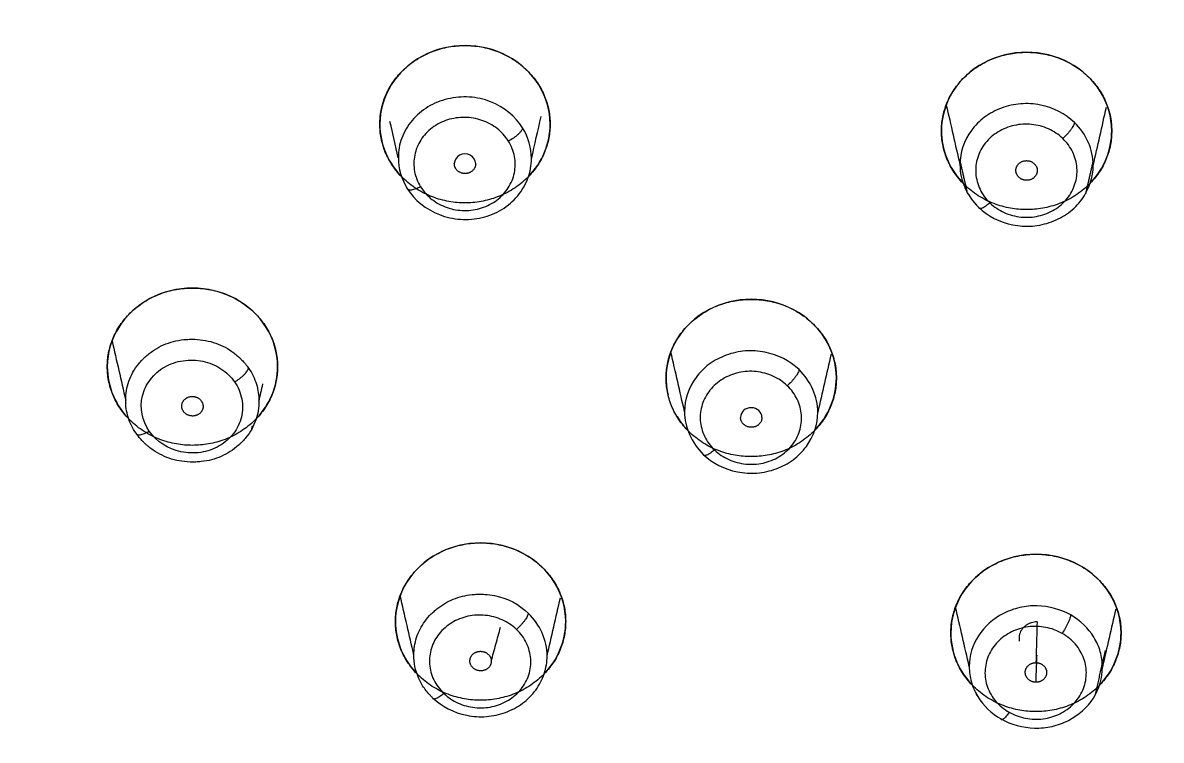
# Model space of a CAD drawing. Header units: millimetres. Extents: x 8883 to 11259, y -10160 to -6800.
# Drawn here: x 9700.52 to 9721.85, y -8400.08 to -8386.63 of the extents above; entities that cross this region are included whole.
import ezdxf

# ---------------------------------------------------------------- set-up
doc = ezdxf.new("R2010")
doc.units = ezdxf.units.MM
doc.layers.add('DIM', color=5, linetype='Continuous', lineweight=13)
doc.styles.add('ARIAL', font='arial.ttf')
doc.dimstyles.get("Standard").update_dxf_attribs({"dimtxt": 15, "dimasz": 15, "dimexe": 0.18, "dimexo": 0.0625, "dimgap": 4, "dimtad": 0, "dimdec": 1, "dimdsep": 46, "dimtxsty": 'ARIAL', "dimcen": 0, "dimclrd": 5, "dimclre": 5, "dimclrt": 5, "dimadec": 0, "dimazin": 0, "dimtfac": 1, "dimtdec": 1, "dimtofl": 0, "dimtmove": 0, "dimatfit": 3, "dimfxl": 1, "dimtolj": 1, "dimtzin": 0, "dimarcsym": 0})

# ---------------------------------------------------------------- blocks, each defined once
blk = doc.blocks.new('*D185')
at = {"layer": 'Defpoints', "color": 0, "transparency": 16777216}
for p in [(9678.596, -7626.145), (9989.37, -9683.127), (10114.894, -9683.127)]:
    blk.add_point(p, dxfattribs=at)
at = {"layer": 'DIM', "color": 5, "lineweight": -2, "transparency": 16777216}
for p, q in [((9678.658, -7626.145), (10115.074, -7626.145)), ((10114.894, -7644.145), (10114.894, -8614.508)), ((10114.894, -9665.127), (10114.894, -8694.764)), ((9989.433, -9683.127), (10115.074, -9683.127))]:
    blk.add_line(p, q, dxfattribs=at)
at = {"layer": 'DIM', "color": 5, "transparency": 16777216}
for points in [[(10111.894, -7644.145), (10117.894, -7644.145), (10114.894, -7626.145)], [(10111.894, -9665.127), (10117.894, -9665.127), (10114.894, -9683.127)]]:
    blk.add_solid(points, dxfattribs=at)
at = {"layer": 'DIM', "color": 5, "transparency": 16777216, "insert": (10114.894, -8654.636), "char_height": 18, "attachment_point": 5, "rotation": 90, "style": 'ARIAL'}
blk.add_mtext('\\A1;(2280)', dxfattribs=at)

msp = doc.modelspace()

# ---------------------------------------------------------------- linework, layer by layer
at = {"linetype": 'Continuous', "lineweight": 18}
for centre, major_axis, ratio, start_param, end_param in [((9708.802, -8388.528), (1.595, 0), 0.924527, 0, 3.141593), ((9719.325, -8388.654), (1.595, 0), 0.924527, 0, 3.141593), ((9708.802, -8388.528), (1.595, 0), 0.924527, 3.141593, 3.899453), ((9708.802, -8388.528), (1.595, 0), 0.924527, 5.551784, 6.283185), ((9719.325, -8388.654), (1.595, 0), 0.924527, 3.141593, 3.846782), ((9719.325, -8388.654), (1.595, 0), 0.924527, 5.560177, 6.283185), ((9708.802, -8389.269), (-0.2, 0.011), 0.91938, 3.193584, 6.335179), ((9703.695, -8393.074), (1.595, 0), 0.924527, 0, 3.141593), ((9714.165, -8393.285), (1.595, 0), 0.924527, 0, 3.141593), ((9703.695, -8393.074), (1.595, 0), 0.924527, 3.141593, 3.899453), ((9703.695, -8393.074), (1.595, 0), 0.924527, 5.559637, 6.283185), ((9714.165, -8393.285), (1.595, 0), 0.924527, 3.141593, 3.355467), ((9714.165, -8393.285), (1.595, 0), 0.924527, 5.545598, 6.283185), ((9714.165, -8394.026), (-0.2, 0.009), 0.917755, 3.182588, 6.32418), ((9714.165, -8393.285), (1.595, 0), 0.924527, 3.655194, 3.847077), ((9709.094, -8397.851), (1.595, 0), 0.924527, 0, 3.141593), ((9719.5, -8398.064), (1.595, 0), 0.924527, 0, 3.141593), ((9709.094, -8397.851), (1.595, 0), 0.924527, 3.141593, 3.84153), ((9709.094, -8397.851), (1.595, 0), 0.924527, 5.545598, 6.283185), ((9719.5, -8398.064), (1.595, 0), 0.924527, 3.141593, 3.899502), ((9719.5, -8398.064), (1.595, 0), 0.924527, 5.545009, 6.283185)]:
    msp.add_ellipse(centre, major_axis=major_axis, ratio=ratio, start_param=start_param, end_param=end_param, dxfattribs=at)
for points, weights, knots in [([(9707.206, -8388.528), (9707.206, -8387.053), (9708.802, -8387.053), (9710.397, -8387.053), (9710.397, -8388.528)], [1, 0.707106955777, 1, 0.707106781187, 1], [0, 0, 0, 0.5, 0.5, 1, 1, 1]), ([(9717.73, -8388.654), (9717.73, -8387.18), (9719.325, -8387.18), (9720.921, -8387.18), (9720.921, -8388.654)], [1, 0.707106781187, 1, 0.707106781187, 1], [0, 0, 0, 0.5, 0.5, 1, 1, 1]), ([(9710.397, -8388.528), (9710.397, -8390.003), (9708.802, -8390.003), (9707.206, -8390.003), (9707.206, -8388.528)], [1, 0.707107304957, 1, 0.707107304957, 1], [0, 0, 0, 0.5, 0.5, 1, 1, 1]), ([(9720.921, -8388.654), (9720.921, -8390.129), (9719.325, -8390.129), (9717.73, -8390.129), (9717.73, -8388.654)], [1, 0.707106781187, 1, 0.707106781187, 1], [0, 0, 0, 0.5, 0.5, 1, 1, 1]), ([(9709.002, -8389.271), (9709.002, -8389.348), (9708.882, -8389.455), (9708.715, -8389.451), (9708.602, -8389.341), (9708.602, -8389.267)], [1, 0.922369618365, 0.922369618365, 0.922369618365, 0.922369618365, 0.993816183737], [0, 0, 0, 0.252567, 0.505134, 0.757701, 1, 1, 1]), ([(9719.525, -8389.396), (9719.525, -8389.473), (9719.406, -8389.581), (9719.239, -8389.578), (9719.125, -8389.468), (9719.125, -8389.394)], [0.997014216091, 0.922369618366, 0.922369618366, 0.922369618366, 0.922369618366, 0.993816330869], [0, 0, 0, 0.252567, 0.505134, 0.757701, 1, 1, 1]), ([(9702.099, -8393.074), (9702.099, -8391.599), (9703.695, -8391.599), (9705.29, -8391.599), (9705.29, -8393.074)], [1, 0.707106955777, 1, 0.707106781187, 1], [0, 0, 0, 0.5, 0.5, 1, 1, 1]), ([(9712.57, -8393.285), (9712.57, -8391.811), (9714.165, -8391.811), (9715.761, -8391.811), (9715.761, -8393.285)], [1, 0.707106781187, 1, 0.707106781187, 1], [0, 0, 0, 0.5, 0.5, 1, 1, 1]), ([(9705.29, -8393.074), (9705.29, -8394.548), (9703.695, -8394.548), (9702.099, -8394.548), (9702.099, -8393.074)], [1, 0.707107304957, 1, 0.707107304957, 1], [0, 0, 0, 0.5, 0.5, 1, 1, 1]), ([(9715.761, -8393.285), (9715.761, -8394.76), (9714.165, -8394.76), (9712.57, -8394.76), (9712.57, -8393.285)], [1, 0.707106781187, 1, 0.707106781187, 1], [0, 0, 0, 0.5, 0.5, 1, 1, 1]), ([(9703.495, -8393.812), (9703.495, -8393.629), (9703.694, -8393.631), (9703.894, -8393.633), (9703.894, -8393.817)], [1, 0.707107358337, 1, 0.707106781187, 1], [0, 0, 0, 0.5, 0.5, 1, 1, 1]), ([(9703.894, -8393.817), (9703.894, -8393.893), (9703.775, -8394), (9703.608, -8393.996), (9703.494, -8393.886), (9703.495, -8393.812)], [1, 0.922369618366, 0.922369618366, 0.922369618366, 0.922369618366, 0.993816062028], [0, 0, 0, 0.252567, 0.505134, 0.757701, 1, 1, 1]), ([(9714.365, -8394.028), (9714.365, -8394.104), (9714.248, -8394.21), (9714.083, -8394.209), (9713.966, -8394.101), (9713.966, -8394.025)], [0.99707228832, 0.923879496316, 0.923879496316, 0.923879496316, 0.923879496316, 1], [0, 0, 0, 0.25, 0.5, 0.75, 1, 1, 1]), ([(9707.499, -8397.851), (9707.499, -8396.376), (9709.094, -8396.376), (9710.689, -8396.376), (9710.689, -8397.851)], [1, 0.707107304825, 1, 0.707107304825, 1], [0, 0, 0, 0.5, 0.5, 1, 1, 1]), ([(9717.905, -8398.064), (9717.905, -8396.589), (9719.5, -8396.589), (9721.095, -8396.589), (9721.095, -8398.064)], [1, 0.707106955755, 1, 0.707106781187, 1], [0, 0, 0, 0.5, 0.5, 1, 1, 1]), ([(9710.689, -8397.851), (9710.689, -8399.326), (9709.094, -8399.326), (9707.499, -8399.326), (9707.499, -8397.851)], [1, 0.707106955733, 1, 0.707106781187, 1], [0, 0, 0, 0.5, 0.5, 1, 1, 1]), ([(9721.095, -8398.064), (9721.095, -8399.539), (9719.5, -8399.539), (9717.905, -8399.539), (9717.905, -8398.064)], [1, 0.707107304891, 1, 0.707107304891, 1], [0, 0, 0, 0.5, 0.5, 1, 1, 1]), ([(9708.894, -8398.59), (9708.894, -8398.513), (9709.013, -8398.407), (9709.181, -8398.411), (9709.294, -8398.52), (9709.294, -8398.594)], [1, 0.922369618366, 0.922369618366, 0.922369618366, 0.922369618366, 0.993816241513], [0, 0, 0, 0.252567, 0.505134, 0.757701, 1, 1, 1]), ([(9709.294, -8398.594), (9709.294, -8398.777), (9709.094, -8398.775), (9708.894, -8398.773), (9708.894, -8398.59)], [1, 0.707107193678, 1, 0.707106781187, 1], [0, 0, 0, 0.5, 0.5, 1, 1, 1]), ([(9719.5, -8398.988), (9719.416, -8398.988), (9719.299, -8398.878), (9719.301, -8398.724), (9719.42, -8398.621), (9719.5, -8398.622)], [0.997014216091, 0.922369618368, 0.922369618368, 0.922369618368, 0.922369618368, 0.993816344098], [0, 0, 0, 0.252567, 0.505134, 0.757701, 1, 1, 1]), ([(9719.5, -8398.622), (9719.584, -8398.622), (9719.701, -8398.732), (9719.698, -8398.886), (9719.58, -8398.989), (9719.5, -8398.988)], [0.997014216091, 0.922369618366, 0.922369618366, 0.922369618366, 0.922369618366, 0.993816344105], [0, 0, 0, 0.252567, 0.505134, 0.757701, 1, 1, 1])]:
    msp.add_rational_spline(points, weights, degree=2, knots=knots, dxfattribs=at)
at = {"linetype": 'Continuous', "lineweight": 13}
for points, knots in [([(9709.882, -8388.599), (9709.746, -8388.381), (9709.529, -8388.206), (9709.216, -8388.083), (9709.151, -8388.063), (9709.018, -8388.034), (9708.816, -8388.005), (9708.541, -8388.029), (9708.347, -8388.09), (9708.223, -8388.14), (9708.164, -8388.17), (9707.994, -8388.274), (9707.794, -8388.447), (9707.662, -8388.67), (9707.596, -8388.847), (9707.579, -8388.908), (9707.558, -8389.031), (9707.552, -8389.094), (9707.553, -8389.156)], [0, 0, 0, 0, 0.25, 0.25, 0.3125, 0.3125, 0.375, 0.5, 0.5625, 0.5625, 0.625, 0.625, 0.75, 0.875, 0.875, 0.9375, 0.9375, 1, 1, 1, 1]), ([(9720.222, -8388.496), (9720.05, -8388.333), (9719.767, -8388.189), (9719.461, -8388.149), (9719.338, -8388.141), (9719.277, -8388.142), (9719.093, -8388.157), (9718.85, -8388.21), (9718.635, -8388.325), (9718.491, -8388.431), (9718.446, -8388.47), (9718.363, -8388.553), (9718.325, -8388.598), (9718.153, -8388.833), (9718.076, -8389.059), (9718.076, -8389.286)], [0, 0, 0, 0, 0.25, 0.3125, 0.3125, 0.375, 0.375, 0.5, 0.625, 0.625, 0.6875, 0.6875, 0.75, 0.75, 1, 1, 1, 1]), ([(9715.061, -8393.129), (9714.89, -8392.966), (9714.606, -8392.822), (9714.301, -8392.782), (9714.178, -8392.774), (9714.116, -8392.774), (9713.932, -8392.789), (9713.69, -8392.843), (9713.474, -8392.957), (9713.33, -8393.062), (9713.286, -8393.101), (9713.203, -8393.184), (9713.165, -8393.229), (9712.993, -8393.463), (9712.916, -8393.689), (9712.916, -8393.915)], [0, 0, 0, 0, 0.25, 0.3125, 0.3125, 0.375, 0.375, 0.5, 0.625, 0.625, 0.6875, 0.6875, 0.75, 0.75, 1, 1, 1, 1]), ([(9704.485, -8393.359), (9704.514, -8393.343), (9704.561, -8393.312), (9704.621, -8393.264), (9704.662, -8393.227), (9704.696, -8393.19), (9704.722, -8393.155), (9704.738, -8393.125), (9704.743, -8393.109), (9704.745, -8393.102)], [0, 0, 0, 0, 0.249936, 0.374995, 0.500054, 0.625113, 0.750172, 0.875232, 1, 1, 1, 1]), ([(9704.746, -8393.101), (9704.779, -8393.148), (9704.808, -8393.197), (9704.857, -8393.297), (9704.877, -8393.349), (9704.91, -8393.453), (9704.921, -8393.506), (9704.937, -8393.612), (9704.941, -8393.666), (9704.941, -8393.72)], [0, 0, 0, 0, 0.25, 0.25, 0.5, 0.5, 0.75, 0.75, 1, 1, 1, 1]), ([(9715.061, -8393.129), (9715.06, -8393.137), (9715.056, -8393.154), (9715.042, -8393.187), (9715.02, -8393.225), (9714.991, -8393.268), (9714.956, -8393.312), (9714.905, -8393.37), (9714.865, -8393.409), (9714.841, -8393.43)], [0, 0, 0, 0, 0.124814, 0.249867, 0.374919, 0.499972, 0.625025, 0.750077, 1, 1, 1, 1]), ([(9702.64, -8394.321), (9702.641, -8394.326), (9702.646, -8394.336), (9702.661, -8394.347), (9702.685, -8394.351), (9702.717, -8394.349), (9702.755, -8394.34), (9702.811, -8394.32), (9702.856, -8394.297), (9702.884, -8394.281)], [0, 0, 0, 0, 0.124763, 0.249823, 0.374883, 0.499943, 0.625003, 0.750063, 1, 1, 1, 1]), ([(9713.477, -8394.634), (9713.453, -8394.655), (9713.414, -8394.685), (9713.366, -8394.716), (9713.333, -8394.732), (9713.306, -8394.739), (9713.286, -8394.739), (9713.272, -8394.732), (9713.268, -8394.722), (9713.267, -8394.717)], [0, 0, 0, 0, 0.249925, 0.374979, 0.500033, 0.625087, 0.750141, 0.875195, 1, 1, 1, 1]), ([(9720.152, -8397.728), (9719.964, -8397.621), (9719.744, -8397.563), (9719.414, -8397.554), (9719.303, -8397.565), (9719.09, -8397.613), (9718.987, -8397.651), (9718.698, -8397.799), (9718.534, -8397.943), (9718.311, -8398.291), (9718.253, -8398.493), (9718.251, -8398.696)], [0, 0, 0, 0, 0.25, 0.25, 0.375, 0.375, 0.5, 0.5, 0.75, 0.75, 1, 1, 1, 1]), ([(9709.989, -8397.697), (9709.988, -8397.704), (9709.983, -8397.722), (9709.969, -8397.754), (9709.947, -8397.793), (9709.918, -8397.836), (9709.883, -8397.881), (9709.832, -8397.939), (9709.792, -8397.978), (9709.768, -8397.999)], [0, 0, 0, 0, 0.12479, 0.249846, 0.374902, 0.499958, 0.625014, 0.75007, 1, 1, 1, 1]), ([(9710.341, -8398.495), (9710.34, -8398.349), (9710.308, -8398.202), (9710.188, -8397.929), (9710.1, -8397.803), (9709.989, -8397.697)], [0, 0, 0, 0, 0.5, 0.5, 1, 1, 1, 1]), ([(9720.152, -8397.728), (9720.151, -8397.735), (9720.148, -8397.753), (9720.137, -8397.789), (9720.122, -8397.832), (9720.101, -8397.88), (9720.075, -8397.932), (9720.038, -8398), (9720.009, -8398.047), (9719.991, -8398.073)], [0, 0, 0, 0, 0.124823, 0.249874, 0.374926, 0.499977, 0.625028, 0.75008, 1, 1, 1, 1]), ([(9720.746, -8398.705), (9720.746, -8398.608), (9720.733, -8398.511), (9720.679, -8398.322), (9720.558, -8398.05), (9720.332, -8397.83), (9720.152, -8397.728)], [0, 0, 0, 0, 0.25, 0.25, 0.5, 1, 1, 1, 1]), ([(9708.404, -8399.199), (9708.38, -8399.22), (9708.342, -8399.25), (9708.294, -8399.28), (9708.262, -8399.296), (9708.235, -8399.304), (9708.214, -8399.304), (9708.201, -8399.296), (9708.197, -8399.287), (9708.196, -8399.281)], [0, 0, 0, 0, 0.249935, 0.374994, 0.500052, 0.625111, 0.75017, 0.875228, 1, 1, 1, 1]), ([(9718.998, -8399.552), (9718.981, -8399.577), (9718.953, -8399.616), (9718.918, -8399.656), (9718.894, -8399.678), (9718.874, -8399.691), (9718.859, -8399.695), (9718.85, -8399.69), (9718.847, -8399.682), (9718.846, -8399.677)], [0, 0, 0, 0, 0.249925, 0.374979, 0.500033, 0.625087, 0.75014, 0.875194, 1, 1, 1, 1])]:
    msp.add_open_spline(points, degree=3, knots=knots, dxfattribs=at)
at = {"linetype": 'Continuous', "lineweight": 18}
for points, degree in [([(9717.82, -8388.169), (9717.905, -8388.541), (9717.99, -8388.914), (9718.076, -8389.286)], 3), ([(9720.573, -8389.296), (9720.656, -8388.933), (9720.739, -8388.57), (9720.822, -8388.207)], 3), ([(9709.616, -8388.845), (9709.557, -8388.753), (9709.418, -8388.597), (9709.123, -8388.439), (9708.799, -8388.383), (9708.467, -8388.431), (9708.175, -8388.582), (9707.957, -8388.816), (9707.84, -8389.102), (9707.838, -8389.418), (9707.913, -8389.608), (9707.97, -8389.702)], 3), ([(9710.048, -8389.173), (9710.108, -8388.91), (9710.169, -8388.648), (9710.229, -8388.386)], 3), ([(9707.551, -8389.156), (9707.5, -8388.931), (9707.448, -8388.705), (9707.396, -8388.479)], 3), ([(9720.003, -8388.796), (9719.921, -8388.72), (9719.745, -8388.601), (9719.418, -8388.514), (9719.09, -8388.534), (9718.781, -8388.657), (9718.538, -8388.869), (9718.39, -8389.147), (9718.353, -8389.45), (9718.435, -8389.758), (9718.558, -8389.926), (9718.638, -8390.003)], 3), ([(9707.97, -8389.702), (9708.029, -8389.794), (9708.169, -8389.95), (9708.463, -8390.108), (9708.787, -8390.164), (9709.12, -8390.115), (9709.411, -8389.965), (9709.629, -8389.73), (9709.746, -8389.445), (9709.748, -8389.129), (9709.673, -8388.938), (9709.616, -8388.845)], 3), ([(9718.638, -8390.003), (9718.719, -8390.079), (9718.896, -8390.199), (9719.223, -8390.286), (9719.551, -8390.266), (9719.86, -8390.143), (9720.102, -8389.93), (9720.25, -8389.653), (9720.288, -8389.349), (9720.206, -8389.042), (9720.082, -8388.874), (9720.003, -8388.796)], 3), ([(9707.553, -8389.156), (9707.553, -8389.357), (9707.61, -8389.558), (9707.718, -8389.732)], 3), ([(9718.076, -8389.286), (9718.076, -8389.58), (9718.205, -8389.875), (9718.427, -8390.088)], 3), ([(9718.082, -8389.246), (9718.215, -8389.83)], 1), ([(9720.436, -8389.83), (9720.568, -8389.249)], 1), ([(9714.841, -8393.43), (9714.76, -8393.355), (9714.583, -8393.235), (9714.256, -8393.148), (9713.928, -8393.167), (9713.619, -8393.29), (9713.377, -8393.502), (9713.229, -8393.778), (9713.191, -8394.081), (9713.273, -8394.388), (9713.397, -8394.556), (9713.477, -8394.634)], 3), ([(9704.941, -8393.72), (9704.965, -8393.612), (9704.99, -8393.504), (9705.015, -8393.397)], 3), ([(9713.477, -8394.634), (9713.558, -8394.71), (9713.735, -8394.829), (9714.061, -8394.916), (9714.39, -8394.897), (9714.699, -8394.775), (9714.941, -8394.563), (9715.089, -8394.286), (9715.126, -8393.983), (9715.044, -8393.676), (9714.921, -8393.508), (9714.841, -8393.43)], 3), ([(9712.916, -8393.915), (9712.916, -8394.209), (9713.045, -8394.504), (9713.267, -8394.717)], 3), ([(9704.804, -8394.254), (9704.82, -8394.184)], 1), ([(9718.25, -8398.696), (9718.165, -8398.323), (9718.079, -8397.951), (9717.994, -8397.579)], 3), ([(9709.768, -8397.999), (9709.686, -8397.924), (9709.509, -8397.804), (9709.183, -8397.717), (9708.854, -8397.736), (9708.545, -8397.858), (9708.303, -8398.069), (9708.155, -8398.345), (9708.118, -8398.647), (9708.201, -8398.954), (9708.324, -8399.121), (9708.404, -8399.199)], 3), ([(9720.997, -8397.617), (9720.914, -8397.98), (9720.83, -8398.343), (9720.747, -8398.705)], 3), ([(9708.404, -8399.199), (9708.485, -8399.275), (9708.662, -8399.394), (9708.989, -8399.482), (9709.317, -8399.463), (9709.626, -8399.341), (9709.868, -8399.13), (9710.016, -8398.854), (9710.053, -8398.551), (9709.971, -8398.244), (9709.847, -8398.077), (9709.768, -8397.999)], 3), ([(9709.294, -8398.594), (9709.323, -8398.488), (9709.381, -8398.276), (9709.439, -8398.064), (9709.468, -8397.959)], 3), ([(9719.991, -8398.073), (9719.892, -8398.018), (9719.689, -8397.943), (9719.349, -8397.934), (9719.037, -8398.028), (9718.772, -8398.218), (9718.595, -8398.478), (9718.527, -8398.78), (9718.573, -8399.082), (9718.735, -8399.361), (9718.9, -8399.495), (9718.998, -8399.552)], 3), ([(9718.998, -8399.552), (9719.098, -8399.606), (9719.301, -8399.681), (9719.64, -8399.691), (9719.953, -8399.597), (9720.218, -8399.407), (9720.395, -8399.146), (9720.463, -8398.845), (9720.417, -8398.543), (9720.254, -8398.264), (9720.09, -8398.13), (9719.991, -8398.073)], 3), ([(9720.61, -8399.24), (9720.802, -8398.394)], 1), ([(9718.375, -8399.178), (9718.389, -8399.24)], 1)]:
    msp.add_open_spline(points, degree=degree, dxfattribs=at)
for points, knots in [([(9709.882, -8388.599), (9709.881, -8388.607), (9709.875, -8388.623), (9709.859, -8388.652), (9709.832, -8388.685), (9709.797, -8388.72), (9709.755, -8388.756), (9709.694, -8388.801), (9709.646, -8388.829), (9709.616, -8388.845)], [0, 0, 0, 0, 0.124826, 0.249877, 0.374928, 0.499979, 0.62503, 0.750081, 1, 1, 1, 1]), ([(9720.222, -8388.496), (9720.22, -8388.504), (9720.216, -8388.521), (9720.202, -8388.553), (9720.181, -8388.592), (9720.152, -8388.634), (9720.117, -8388.678), (9720.067, -8388.736), (9720.027, -8388.775), (9720.003, -8388.796)], [0, 0, 0, 0, 0.124835, 0.249884, 0.374934, 0.499984, 0.625034, 0.750083, 1, 1, 1, 1]), ([(9707.718, -8389.732), (9707.853, -8389.95), (9708.07, -8390.125), (9708.384, -8390.248), (9708.449, -8390.268), (9708.581, -8390.297), (9708.784, -8390.326), (9709.059, -8390.302), (9709.252, -8390.241), (9709.377, -8390.191), (9709.436, -8390.16), (9709.606, -8390.057), (9709.806, -8389.883), (9709.938, -8389.66), (9710.004, -8389.483), (9710.02, -8389.422), (9710.042, -8389.298), (9710.047, -8389.235), (9710.047, -8389.173)], [0, 0, 0, 0, 0.25, 0.25, 0.3125, 0.3125, 0.375, 0.5, 0.5625, 0.5625, 0.625, 0.625, 0.75, 0.875, 0.875, 0.9375, 0.9375, 1, 1, 1, 1]), ([(9718.427, -8390.088), (9718.598, -8390.251), (9718.882, -8390.394), (9719.188, -8390.435), (9719.31, -8390.443), (9719.372, -8390.442), (9719.556, -8390.427), (9719.799, -8390.373), (9720.015, -8390.258), (9720.159, -8390.152), (9720.204, -8390.113), (9720.286, -8390.03), (9720.324, -8389.985), (9720.496, -8389.749), (9720.573, -8389.523), (9720.573, -8389.296)], [0, 0, 0, 0, 0.25, 0.3125, 0.3125, 0.375, 0.375, 0.5, 0.625, 0.625, 0.6875, 0.6875, 0.75, 0.75, 1, 1, 1, 1]), ([(9707.97, -8389.702), (9707.941, -8389.717), (9707.895, -8389.737), (9707.837, -8389.755), (9707.798, -8389.763), (9707.765, -8389.764), (9707.74, -8389.759), (9707.724, -8389.748), (9707.719, -8389.737), (9707.718, -8389.732)], [0, 0, 0, 0, 0.249919, 0.37497, 0.500021, 0.625071, 0.750122, 0.875173, 1, 1, 1, 1]), ([(9718.638, -8390.003), (9718.614, -8390.025), (9718.575, -8390.055), (9718.527, -8390.086), (9718.494, -8390.102), (9718.466, -8390.11), (9718.446, -8390.11), (9718.432, -8390.102), (9718.428, -8390.093), (9718.427, -8390.088)], [0, 0, 0, 0, 0.249918, 0.374968, 0.500018, 0.625069, 0.750119, 0.875169, 1, 1, 1, 1]), ([(9702.444, -8393.7), (9702.444, -8393.64), (9702.449, -8393.581), (9702.469, -8393.462), (9702.484, -8393.403), (9702.524, -8393.288), (9702.55, -8393.232), (9702.611, -8393.123), (9702.647, -8393.07), (9702.709, -8392.994), (9702.742, -8392.958), (9702.777, -8392.922), (9702.802, -8392.899), (9702.814, -8392.888), (9702.877, -8392.832), (9703.035, -8392.712), (9703.27, -8392.609), (9703.497, -8392.568), (9703.615, -8392.56), (9703.667, -8392.56), (9703.702, -8392.56), (9703.72, -8392.56), (9703.877, -8392.566), (9704.139, -8392.614), (9704.394, -8392.751), (9704.534, -8392.867), (9704.571, -8392.901), (9704.596, -8392.924), (9704.608, -8392.936), (9704.667, -8392.997), (9704.709, -8393.048), (9704.746, -8393.101)], [0, 0, 0, 0, 0.0625, 0.0625, 0.125, 0.125, 0.1875, 0.1875, 0.25, 0.25, 0.28125, 0.296875, 0.296875, 0.3125, 0.3125, 0.375, 0.5, 0.5625, 0.59375, 0.609375, 0.609375, 0.625, 0.625, 0.75, 0.875, 0.90625, 0.921875, 0.921875, 0.9375, 0.9375, 1, 1, 1, 1]), ([(9702.884, -8394.281), (9702.751, -8394.088), (9702.681, -8393.723), (9702.887, -8393.301), (9703.16, -8393.06), (9703.515, -8392.94), (9703.895, -8392.948), (9704.242, -8393.094), (9704.418, -8393.263), (9704.485, -8393.359)], [0, 0, 0, 0, 0.25, 0.375, 0.5, 0.625, 0.75, 0.875, 1, 1, 1, 1]), ([(9704.485, -8393.359), (9704.552, -8393.456), (9704.642, -8393.674), (9704.636, -8394.023), (9704.481, -8394.34), (9704.209, -8394.58), (9703.854, -8394.701), (9703.347, -8394.689), (9703.017, -8394.474), (9702.884, -8394.281)], [0, 0, 0, 0, 0.125, 0.25, 0.375, 0.5, 0.625, 0.75, 1, 1, 1, 1]), ([(9702.639, -8394.321), (9702.606, -8394.274), (9702.577, -8394.225), (9702.527, -8394.124), (9702.507, -8394.073), (9702.475, -8393.968), (9702.463, -8393.915), (9702.447, -8393.808), (9702.444, -8393.754), (9702.444, -8393.7)], [0, 0, 0, 0, 0.25, 0.25, 0.5, 0.5, 0.75, 0.75, 1, 1, 1, 1]), ([(9704.941, -8393.72), (9704.941, -8393.779), (9704.936, -8393.839), (9704.917, -8393.957), (9704.902, -8394.016), (9704.862, -8394.131), (9704.837, -8394.187), (9704.775, -8394.297), (9704.739, -8394.35), (9704.677, -8394.426), (9704.645, -8394.463), (9704.609, -8394.498), (9704.585, -8394.521), (9704.572, -8394.533), (9704.51, -8394.589), (9704.354, -8394.708), (9704.12, -8394.811), (9703.893, -8394.852), (9703.773, -8394.861), (9703.721, -8394.862), (9703.686, -8394.862), (9703.668, -8394.861), (9703.511, -8394.856), (9703.25, -8394.809), (9702.994, -8394.672), (9702.852, -8394.556), (9702.814, -8394.522), (9702.79, -8394.499), (9702.778, -8394.487), (9702.719, -8394.426), (9702.676, -8394.375), (9702.639, -8394.321)], [0, 0, 0, 0, 0.0625, 0.0625, 0.125, 0.125, 0.1875, 0.1875, 0.25, 0.25, 0.28125, 0.296875, 0.296875, 0.3125, 0.3125, 0.375, 0.5, 0.5625, 0.59375, 0.609375, 0.609375, 0.625, 0.625, 0.75, 0.875, 0.90625, 0.921875, 0.921875, 0.9375, 0.9375, 1, 1, 1, 1]), ([(9713.267, -8394.717), (9713.438, -8394.881), (9713.722, -8395.024), (9714.028, -8395.065), (9714.151, -8395.072), (9714.212, -8395.072), (9714.396, -8395.057), (9714.639, -8395.003), (9714.855, -8394.889), (9714.998, -8394.783), (9715.043, -8394.744), (9715.126, -8394.661), (9715.164, -8394.616), (9715.336, -8394.381), (9715.413, -8394.155), (9715.412, -8393.928)], [0, 0, 0, 0, 0.25, 0.3125, 0.3125, 0.375, 0.375, 0.5, 0.625, 0.625, 0.6875, 0.6875, 0.75, 0.75, 1, 1, 1, 1]), ([(9707.844, -8398.479), (9707.844, -8398.424), (9707.848, -8398.369), (9707.865, -8398.259), (9707.878, -8398.205), (9707.912, -8398.098), (9707.934, -8398.045), (9707.986, -8397.943), (9708.017, -8397.893), (9708.088, -8397.797), (9708.127, -8397.751), (9708.182, -8397.697), (9708.193, -8397.686), (9708.216, -8397.665), (9708.227, -8397.655), (9708.263, -8397.624), (9708.382, -8397.528), (9708.618, -8397.4), (9708.884, -8397.344), (9709.043, -8397.339), (9709.091, -8397.339), (9709.107, -8397.339), (9709.14, -8397.34), (9709.22, -8397.343), (9709.546, -8397.384), (9709.809, -8397.523), (9709.989, -8397.697)], [0, 0, 0, 0, 0.0625, 0.0625, 0.125, 0.125, 0.1875, 0.1875, 0.25, 0.25, 0.3125, 0.3125, 0.328125, 0.328125, 0.34375, 0.34375, 0.375, 0.5, 0.625, 0.65625, 0.65625, 0.671875, 0.671875, 0.6875, 0.75, 1, 1, 1, 1]), ([(9719.521, -8397.858), (9719.484, -8397.858), (9719.448, -8397.863), (9719.404, -8397.877), (9719.396, -8397.88), (9719.379, -8397.886), (9719.354, -8397.897), (9719.331, -8397.911), (9719.309, -8397.927), (9719.302, -8397.932), (9719.289, -8397.943), (9719.282, -8397.949), (9719.263, -8397.968), (9719.251, -8397.981), (9719.236, -8398.001), (9719.231, -8398.009), (9719.221, -8398.023), (9719.209, -8398.046), (9719.199, -8398.069), (9719.192, -8398.094), (9719.19, -8398.102), (9719.187, -8398.119), (9719.186, -8398.127), (9719.183, -8398.152), (9719.182, -8398.169), (9719.183, -8398.195), (9719.184, -8398.203), (9719.185, -8398.213), (9719.186, -8398.214), (9719.186, -8398.216)], [0, 0, 0, 0, 0.188933, 0.188933, 0.236166, 0.236166, 0.2834, 0.377866, 0.377866, 0.425099, 0.425099, 0.472333, 0.472333, 0.566799, 0.566799, 0.614033, 0.614033, 0.661266, 0.755732, 0.755732, 0.802966, 0.802966, 0.850199, 0.850199, 0.944665, 0.944665, 0.991899, 0.991899, 1, 1, 1, 1]), ([(9708.196, -8399.281), (9708.181, -8399.267), (9708.167, -8399.253), (9708.139, -8399.224), (9708.099, -8399.18), (9708.063, -8399.133), (9707.996, -8399.039), (9707.959, -8398.972), (9707.9, -8398.836), (9707.879, -8398.766), (9707.85, -8398.623), (9707.844, -8398.551), (9707.844, -8398.479)], [0, 0, 0, 0, 0.0625, 0.0625, 0.125, 0.25, 0.25, 0.5, 0.5, 0.75, 0.75, 1, 1, 1, 1]), ([(9708.196, -8399.281), (9708.367, -8399.445), (9708.65, -8399.588), (9708.956, -8399.629), (9709.079, -8399.637), (9709.141, -8399.636), (9709.325, -8399.622), (9709.446, -8399.595), (9709.675, -8399.512), (9709.783, -8399.454), (9709.927, -8399.349), (9709.972, -8399.31), (9710.055, -8399.227), (9710.093, -8399.182), (9710.196, -8399.041), (9710.249, -8398.938), (9710.322, -8398.722), (9710.341, -8398.609), (9710.341, -8398.495)], [0, 0, 0, 0, 0.25, 0.3125, 0.3125, 0.375, 0.375, 0.5, 0.5, 0.625, 0.625, 0.6875, 0.6875, 0.75, 0.75, 0.875, 0.875, 1, 1, 1, 1]), ([(9718.251, -8398.696), (9718.251, -8398.793), (9718.264, -8398.891), (9718.317, -8399.08), (9718.439, -8399.353), (9718.665, -8399.574), (9718.846, -8399.677)], [0, 0, 0, 0, 0.25, 0.25, 0.5, 1, 1, 1, 1]), ([(9718.846, -8399.677), (9719.034, -8399.783), (9719.254, -8399.842), (9719.585, -8399.85), (9719.695, -8399.84), (9719.909, -8399.791), (9720.012, -8399.753), (9720.3, -8399.605), (9720.465, -8399.46), (9720.687, -8399.111), (9720.746, -8398.908), (9720.746, -8398.705)], [0, 0, 0, 0, 0.25, 0.25, 0.375, 0.375, 0.5, 0.5, 0.75, 0.75, 1, 1, 1, 1])]:
    msp.add_open_spline(points, degree=3, knots=knots, dxfattribs=at)
at = {"linetype": 'Continuous', "lineweight": 13}
for points, degree in [([(9710.047, -8389.173), (9710.046, -8388.973), (9709.99, -8388.773), (9709.882, -8388.599)], 3), ([(9720.573, -8389.296), (9720.572, -8389.002), (9720.443, -8388.708), (9720.222, -8388.496)], 3), ([(9702.189, -8392.588), (9702.274, -8392.959), (9702.359, -8393.33), (9702.444, -8393.7)], 3), ([(9712.916, -8393.915), (9712.83, -8393.543), (9712.745, -8393.172), (9712.66, -8392.8)], 3), ([(9715.662, -8392.838), (9715.579, -8393.202), (9715.496, -8393.565), (9715.412, -8393.928)], 3), ([(9715.412, -8393.928), (9715.412, -8393.635), (9715.283, -8393.341), (9715.061, -8393.129)], 3), ([(9707.844, -8398.479), (9707.759, -8398.108), (9707.673, -8397.737), (9707.588, -8397.366)], 3), ([(9710.341, -8398.495), (9710.424, -8398.132), (9710.508, -8397.768), (9710.591, -8397.404)], 3), ([(9719.521, -8397.858), (9719.5, -8398.622)], 1), ([(9719.5, -8398.988), (9719.52, -8398.484)], 1)]:
    msp.add_open_spline(points, degree=degree, dxfattribs=at)
at = {"linetype": 'Continuous', "lineweight": 18}
msp.add_rational_spline([(9719.125, -8389.394), (9719.125, -8389.318), (9719.242, -8389.211), (9719.408, -8389.212), (9719.525, -8389.32), (9719.525, -8389.396)], [1, 0.923879353668, 0.923879353668, 0.923879353668, 0.923879353668, 1], degree=2, dxfattribs=at)

# ---------------------------------------------------------------- dimensions: what is measured, and where the dimension line sits
at = {"layer": 'DIM', "color": 3}
dim = msp.add_linear_dim(base=(10114.894, -9683.127), p1=(9678.596, -7626.145), p2=(9989.37, -9683.127), angle=90, text='(2280)', dimstyle='Standard', override={"dimtxt": 18, "dimasz": 18, "dimgap": 5}, dxfattribs=at)
dim.commit()
dim.dimension.update_dxf_attribs({"geometry": '*D185', "text_midpoint": (10114.894, -8654.636)})

doc.saveas('drawing.dxf')
